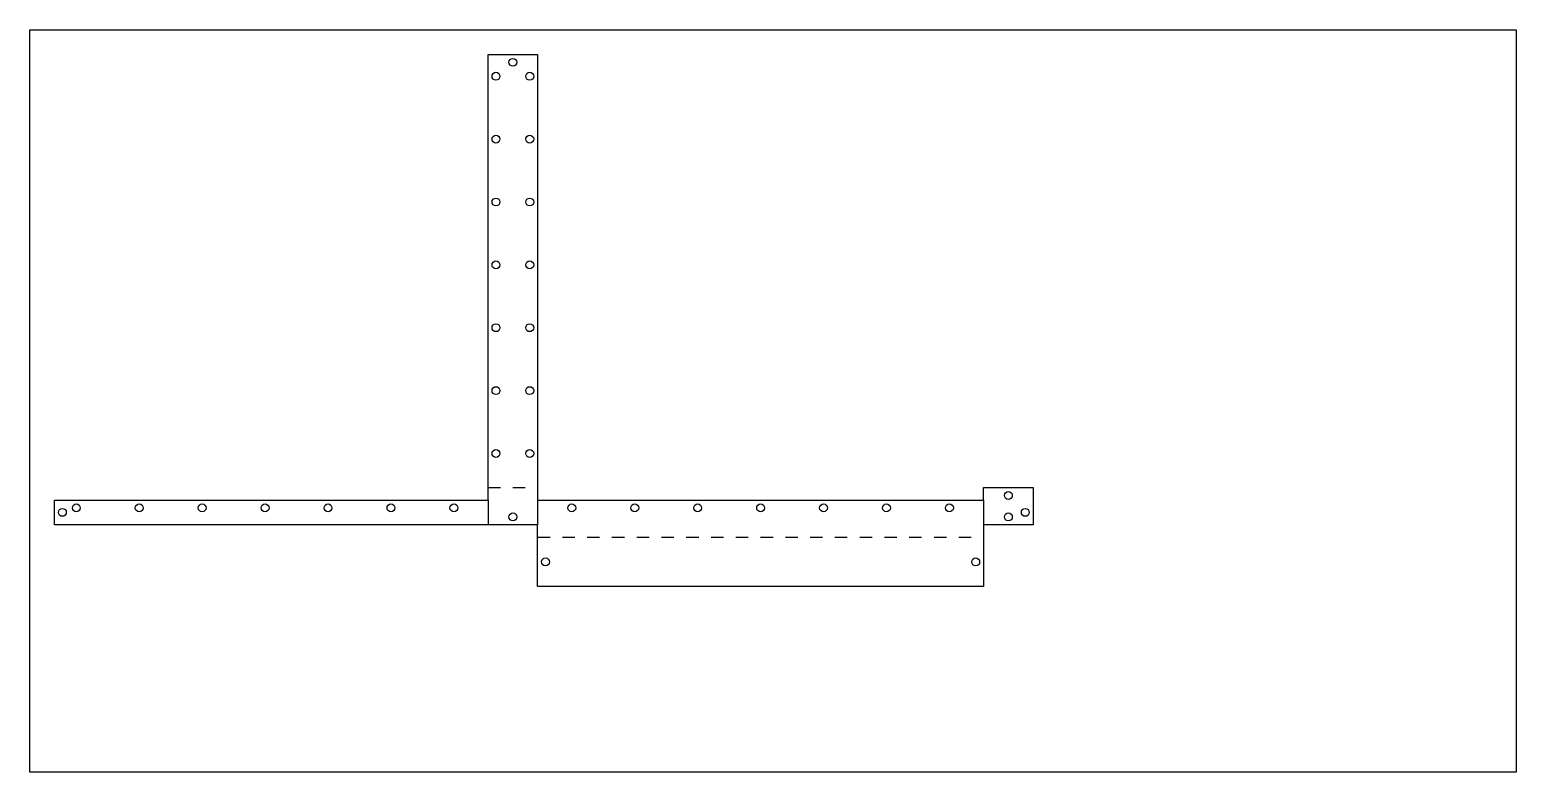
# Model space of a CAD drawing. Header units: metres. Extents: x 0 to 600, y -1550 to 300.
# Drawn here: x 0 to 600, y -620 to -320 of the extents above; entities that cross this region are included whole.
import ezdxf

# ---------------------------------------------------------------- set-up
doc = ezdxf.new("R2010")
doc.units = ezdxf.units.M

msp = doc.modelspace()

# ---------------------------------------------------------------- linework, layer by layer
at = {"layer": '4'}
for p, q in [((185, -510), (185, -330)), ((185, -330), (205, -330)), ((205, -330), (205, -510)), ((193.4125, -333.175), (193.533341, -332.56749)), ((193.533341, -333.78251), (193.4125, -333.175)), ((193.533341, -332.56749), (193.877468, -332.052468)), ((193.877468, -334.297532), (193.533341, -333.78251)), ((193.877468, -332.052468), (194.39249, -331.708341)), ((194.39249, -334.641659), (193.877468, -334.297532)), ((194.39249, -331.708341), (195, -331.5875)), ((195, -334.7625), (194.39249, -334.641659)), ((195, -331.5875), (195.60751, -331.708341)), ((195.60751, -334.641659), (195, -334.7625)), ((195.60751, -331.708341), (196.122532, -332.052468)), ((196.122532, -334.297532), (195.60751, -334.641659)), ((196.122532, -332.052468), (196.466659, -332.56749)), ((196.466659, -333.78251), (196.122532, -334.297532)), ((196.466659, -332.56749), (196.5875, -333.175)), ((196.5875, -333.175), (196.466659, -333.78251)), ((186.5875, -338.8), (186.708341, -338.19249)), ((186.708341, -339.40751), (186.5875, -338.8)), ((186.708341, -338.19249), (187.052468, -337.677468)), ((187.052468, -339.922532), (186.708341, -339.40751)), ((187.052468, -337.677468), (187.56749, -337.333341)), ((187.56749, -340.266659), (187.052468, -339.922532)), ((187.56749, -337.333341), (188.175, -337.2125)), ((188.175, -340.3875), (187.56749, -340.266659)), ((188.175, -337.2125), (188.78251, -337.333341)), ((188.78251, -340.266659), (188.175, -340.3875)), ((188.78251, -337.333341), (189.297532, -337.677468)), ((189.297532, -339.922532), (188.78251, -340.266659)), ((189.297532, -337.677468), (189.641659, -338.19249)), ((189.641659, -339.40751), (189.297532, -339.922532)), ((189.641659, -338.19249), (189.7625, -338.8)), ((189.7625, -338.8), (189.641659, -339.40751)), ((200.2375, -338.8), (200.358341, -338.19249)), ((200.358341, -339.40751), (200.2375, -338.8)), ((200.358341, -338.19249), (200.702468, -337.677468)), ((200.702468, -339.922532), (200.358341, -339.40751)), ((200.702468, -337.677468), (201.21749, -337.333341)), ((201.21749, -340.266659), (200.702468, -339.922532)), ((201.21749, -337.333341), (201.825, -337.2125)), ((201.825, -340.3875), (201.21749, -340.266659)), ((201.825, -337.2125), (202.43251, -337.333341)), ((202.43251, -340.266659), (201.825, -340.3875)), ((202.43251, -337.333341), (202.947532, -337.677468)), ((202.947532, -339.922532), (202.43251, -340.266659)), ((202.947532, -337.677468), (203.291659, -338.19249)), ((203.291659, -339.40751), (202.947532, -339.922532)), ((203.291659, -338.19249), (203.4125, -338.8)), ((203.4125, -338.8), (203.291659, -339.40751)), ((186.5875, -364.2), (186.708341, -363.59249)), ((186.708341, -364.80751), (186.5875, -364.2)), ((186.708341, -363.59249), (187.052468, -363.077468)), ((187.052468, -365.322532), (186.708341, -364.80751)), ((187.052468, -363.077468), (187.56749, -362.733341)), ((187.56749, -365.666659), (187.052468, -365.322532)), ((187.56749, -362.733341), (188.175, -362.6125)), ((188.175, -365.7875), (187.56749, -365.666659)), ((188.175, -362.6125), (188.78251, -362.733341)), ((188.78251, -365.666659), (188.175, -365.7875)), ((188.78251, -362.733341), (189.297532, -363.077468)), ((189.297532, -365.322532), (188.78251, -365.666659)), ((189.297532, -363.077468), (189.641659, -363.59249)), ((189.641659, -364.80751), (189.297532, -365.322532)), ((189.641659, -363.59249), (189.7625, -364.2)), ((189.7625, -364.2), (189.641659, -364.80751)), ((200.2375, -364.2), (200.358341, -363.59249)), ((200.358341, -364.80751), (200.2375, -364.2)), ((200.358341, -363.59249), (200.702468, -363.077468)), ((200.702468, -365.322532), (200.358341, -364.80751)), ((200.702468, -363.077468), (201.21749, -362.733341)), ((201.21749, -365.666659), (200.702468, -365.322532)), ((201.21749, -362.733341), (201.825, -362.6125)), ((201.825, -365.7875), (201.21749, -365.666659)), ((201.825, -362.6125), (202.43251, -362.733341)), ((202.43251, -365.666659), (201.825, -365.7875)), ((202.43251, -362.733341), (202.947532, -363.077468)), ((202.947532, -365.322532), (202.43251, -365.666659)), ((202.947532, -363.077468), (203.291659, -363.59249)), ((203.291659, -364.80751), (202.947532, -365.322532)), ((203.291659, -363.59249), (203.4125, -364.2)), ((203.4125, -364.2), (203.291659, -364.80751)), ((186.5875, -389.6), (186.708341, -388.99249)), ((186.708341, -390.20751), (186.5875, -389.6)), ((186.708341, -388.99249), (187.052468, -388.477468)), ((187.052468, -388.477468), (187.56749, -388.133341)), ((187.56749, -388.133341), (188.175, -388.0125)), ((188.175, -388.0125), (188.78251, -388.133341)), ((188.78251, -388.133341), (189.297532, -388.477468)), ((189.297532, -388.477468), (189.641659, -388.99249)), ((189.641659, -388.99249), (189.7625, -389.6)), ((189.7625, -389.6), (189.641659, -390.20751)), ((200.2375, -389.6), (200.358341, -388.99249)), ((200.358341, -390.20751), (200.2375, -389.6)), ((200.358341, -388.99249), (200.702468, -388.477468)), ((200.702468, -388.477468), (201.21749, -388.133341)), ((201.21749, -388.133341), (201.825, -388.0125)), ((201.825, -388.0125), (202.43251, -388.133341)), ((202.43251, -388.133341), (202.947532, -388.477468)), ((202.947532, -388.477468), (203.291659, -388.99249)), ((203.291659, -388.99249), (203.4125, -389.6)), ((203.4125, -389.6), (203.291659, -390.20751)), ((187.052468, -390.722532), (186.708341, -390.20751)), ((187.56749, -391.066659), (187.052468, -390.722532)), ((188.175, -391.1875), (187.56749, -391.066659)), ((188.78251, -391.066659), (188.175, -391.1875)), ((189.297532, -390.722532), (188.78251, -391.066659)), ((189.641659, -390.20751), (189.297532, -390.722532)), ((200.702468, -390.722532), (200.358341, -390.20751)), ((201.21749, -391.066659), (200.702468, -390.722532)), ((201.825, -391.1875), (201.21749, -391.066659)), ((202.43251, -391.066659), (201.825, -391.1875)), ((202.947532, -390.722532), (202.43251, -391.066659)), ((203.291659, -390.20751), (202.947532, -390.722532)), ((186.708341, -414.39249), (187.052468, -413.877468)), ((187.052468, -413.877468), (187.56749, -413.533341)), ((187.56749, -413.533341), (188.175, -413.4125)), ((188.175, -413.4125), (188.78251, -413.533341)), ((188.78251, -413.533341), (189.297532, -413.877468)), ((189.297532, -413.877468), (189.641659, -414.39249)), ((200.358341, -414.39249), (200.702468, -413.877468)), ((200.702468, -413.877468), (201.21749, -413.533341)), ((201.21749, -413.533341), (201.825, -413.4125)), ((201.825, -413.4125), (202.43251, -413.533341)), ((202.43251, -413.533341), (202.947532, -413.877468)), ((202.947532, -413.877468), (203.291659, -414.39249)), ((186.5875, -415), (186.708341, -414.39249)), ((186.708341, -415.60751), (186.5875, -415)), ((187.052468, -416.122532), (186.708341, -415.60751)), ((187.56749, -416.466659), (187.052468, -416.122532)), ((188.175, -416.5875), (187.56749, -416.466659)), ((188.78251, -416.466659), (188.175, -416.5875)), ((189.297532, -416.122532), (188.78251, -416.466659)), ((189.641659, -415.60751), (189.297532, -416.122532)), ((189.641659, -414.39249), (189.7625, -415)), ((189.7625, -415), (189.641659, -415.60751)), ((200.2375, -415), (200.358341, -414.39249)), ((200.358341, -415.60751), (200.2375, -415)), ((200.702468, -416.122532), (200.358341, -415.60751)), ((201.21749, -416.466659), (200.702468, -416.122532)), ((201.825, -416.5875), (201.21749, -416.466659)), ((202.43251, -416.466659), (201.825, -416.5875)), ((202.947532, -416.122532), (202.43251, -416.466659)), ((203.291659, -415.60751), (202.947532, -416.122532)), ((203.291659, -414.39249), (203.4125, -415)), ((203.4125, -415), (203.291659, -415.60751)), ((186.5875, -440.4), (186.708341, -439.79249)), ((186.708341, -441.00751), (186.5875, -440.4)), ((186.708341, -439.79249), (187.052468, -439.277468)), ((187.052468, -441.522532), (186.708341, -441.00751)), ((187.052468, -439.277468), (187.56749, -438.933341)), ((187.56749, -441.866659), (187.052468, -441.522532)), ((187.56749, -438.933341), (188.175, -438.8125)), ((188.175, -441.9875), (187.56749, -441.866659)), ((188.175, -438.8125), (188.78251, -438.933341)), ((188.78251, -441.866659), (188.175, -441.9875)), ((188.78251, -438.933341), (189.297532, -439.277468)), ((189.297532, -441.522532), (188.78251, -441.866659)), ((189.297532, -439.277468), (189.641659, -439.79249)), ((189.641659, -441.00751), (189.297532, -441.522532)), ((189.641659, -439.79249), (189.7625, -440.4)), ((189.7625, -440.4), (189.641659, -441.00751)), ((200.2375, -440.4), (200.358341, -439.79249)), ((200.358341, -441.00751), (200.2375, -440.4)), ((200.358341, -439.79249), (200.702468, -439.277468)), ((200.702468, -441.522532), (200.358341, -441.00751)), ((200.702468, -439.277468), (201.21749, -438.933341)), ((201.21749, -441.866659), (200.702468, -441.522532)), ((201.21749, -438.933341), (201.825, -438.8125)), ((201.825, -441.9875), (201.21749, -441.866659)), ((201.825, -438.8125), (202.43251, -438.933341)), ((202.43251, -441.866659), (201.825, -441.9875)), ((202.43251, -438.933341), (202.947532, -439.277468)), ((202.947532, -441.522532), (202.43251, -441.866659)), ((202.947532, -439.277468), (203.291659, -439.79249)), ((203.291659, -441.00751), (202.947532, -441.522532)), ((203.291659, -439.79249), (203.4125, -440.4)), ((203.4125, -440.4), (203.291659, -441.00751)), ((186.5875, -465.8), (186.708341, -465.19249)), ((186.708341, -466.40751), (186.5875, -465.8)), ((186.708341, -465.19249), (187.052468, -464.677468)), ((187.052468, -466.922532), (186.708341, -466.40751)), ((187.052468, -464.677468), (187.56749, -464.333341)), ((187.56749, -467.266659), (187.052468, -466.922532)), ((187.56749, -464.333341), (188.175, -464.2125)), ((188.175, -467.3875), (187.56749, -467.266659)), ((188.175, -464.2125), (188.78251, -464.333341)), ((188.78251, -467.266659), (188.175, -467.3875)), ((188.78251, -464.333341), (189.297532, -464.677468)), ((189.297532, -466.922532), (188.78251, -467.266659)), ((189.297532, -464.677468), (189.641659, -465.19249)), ((189.641659, -466.40751), (189.297532, -466.922532)), ((189.641659, -465.19249), (189.7625, -465.8)), ((189.7625, -465.8), (189.641659, -466.40751)), ((200.2375, -465.8), (200.358341, -465.19249)), ((200.358341, -466.40751), (200.2375, -465.8)), ((200.358341, -465.19249), (200.702468, -464.677468)), ((200.702468, -466.922532), (200.358341, -466.40751)), ((200.702468, -464.677468), (201.21749, -464.333341)), ((201.21749, -467.266659), (200.702468, -466.922532)), ((201.21749, -464.333341), (201.825, -464.2125)), ((201.825, -467.3875), (201.21749, -467.266659)), ((201.825, -464.2125), (202.43251, -464.333341)), ((202.43251, -467.266659), (201.825, -467.3875)), ((202.43251, -464.333341), (202.947532, -464.677468)), ((202.947532, -466.922532), (202.43251, -467.266659)), ((202.947532, -464.677468), (203.291659, -465.19249)), ((203.291659, -466.40751), (202.947532, -466.922532)), ((203.291659, -465.19249), (203.4125, -465.8)), ((203.4125, -465.8), (203.291659, -466.40751)), ((186.5875, -491.2), (186.708341, -490.59249)), ((186.708341, -491.80751), (186.5875, -491.2)), ((186.708341, -490.59249), (187.052468, -490.077468)), ((187.052468, -492.322532), (186.708341, -491.80751)), ((187.052468, -490.077468), (187.56749, -489.733341)), ((187.56749, -489.733341), (188.175, -489.6125)), ((188.175, -489.6125), (188.78251, -489.733341)), ((188.78251, -489.733341), (189.297532, -490.077468)), ((189.297532, -490.077468), (189.641659, -490.59249)), ((189.641659, -491.80751), (189.297532, -492.322532)), ((189.641659, -490.59249), (189.7625, -491.2)), ((189.7625, -491.2), (189.641659, -491.80751)), ((200.2375, -491.2), (200.358341, -490.59249)), ((200.358341, -491.80751), (200.2375, -491.2)), ((200.358341, -490.59249), (200.702468, -490.077468)), ((200.702468, -492.322532), (200.358341, -491.80751)), ((200.702468, -490.077468), (201.21749, -489.733341)), ((201.21749, -489.733341), (201.825, -489.6125)), ((201.825, -489.6125), (202.43251, -489.733341)), ((202.43251, -489.733341), (202.947532, -490.077468)), ((202.947532, -490.077468), (203.291659, -490.59249)), ((203.291659, -491.80751), (202.947532, -492.322532)), ((203.291659, -490.59249), (203.4125, -491.2)), ((203.4125, -491.2), (203.291659, -491.80751)), ((187.56749, -492.666659), (187.052468, -492.322532)), ((188.175, -492.7875), (187.56749, -492.666659)), ((188.78251, -492.666659), (188.175, -492.7875)), ((189.297532, -492.322532), (188.78251, -492.666659)), ((201.21749, -492.666659), (200.702468, -492.322532)), ((201.825, -492.7875), (201.21749, -492.666659)), ((202.43251, -492.666659), (201.825, -492.7875)), ((202.947532, -492.322532), (202.43251, -492.666659)), ((10, -520), (10, -510)), ((10, -510), (185, -510)), ((205, -510), (385, -510)), ((385, -510), (385, -505)), ((385, -505), (405, -505)), ((393.4125, -508.175), (393.533341, -507.56749)), ((393.533341, -508.78251), (393.4125, -508.175)), ((393.533341, -507.56749), (393.877468, -507.052468)), ((393.877468, -509.297532), (393.533341, -508.78251)), ((393.877468, -507.052468), (394.39249, -506.708341)), ((394.39249, -509.641659), (393.877468, -509.297532)), ((394.39249, -506.708341), (395, -506.5875)), ((395, -509.7625), (394.39249, -509.641659)), ((395, -506.5875), (395.60751, -506.708341)), ((395.60751, -509.641659), (395, -509.7625)), ((395.60751, -506.708341), (396.122532, -507.052468)), ((396.122532, -509.297532), (395.60751, -509.641659)), ((396.122532, -507.052468), (396.466659, -507.56749)), ((396.466659, -508.78251), (396.122532, -509.297532)), ((396.466659, -507.56749), (396.5875, -508.175)), ((396.5875, -508.175), (396.466659, -508.78251)), ((405, -505), (405, -520)), ((11.5875, -515), (11.708341, -514.39249)), ((11.708341, -515.60751), (11.5875, -515)), ((11.708341, -514.39249), (12.052468, -513.877468)), ((12.052468, -516.122532), (11.708341, -515.60751)), ((12.052468, -513.877468), (12.56749, -513.533341)), ((12.56749, -513.533341), (13.175, -513.4125)), ((13.175, -513.4125), (13.78251, -513.533341)), ((13.78251, -513.533341), (14.297532, -513.877468)), ((14.297532, -513.877468), (14.641659, -514.39249)), ((14.641659, -515.60751), (14.297532, -516.122532)), ((14.641659, -514.39249), (14.7625, -515)), ((14.7625, -515), (14.641659, -515.60751)), ((17.2125, -513.175), (17.333341, -512.56749)), ((17.333341, -513.78251), (17.2125, -513.175)), ((17.333341, -512.56749), (17.677468, -512.052468)), ((17.677468, -514.297532), (17.333341, -513.78251)), ((17.677468, -512.052468), (18.19249, -511.708341)), ((18.19249, -514.641659), (17.677468, -514.297532)), ((18.19249, -511.708341), (18.8, -511.5875)), ((18.8, -514.7625), (18.19249, -514.641659)), ((18.8, -511.5875), (19.40751, -511.708341)), ((19.40751, -514.641659), (18.8, -514.7625)), ((19.40751, -511.708341), (19.922532, -512.052468)), ((19.922532, -514.297532), (19.40751, -514.641659)), ((19.922532, -512.052468), (20.266659, -512.56749)), ((20.266659, -513.78251), (19.922532, -514.297532)), ((20.266659, -512.56749), (20.3875, -513.175)), ((20.3875, -513.175), (20.266659, -513.78251)), ((42.6125, -513.175), (42.733341, -512.56749)), ((42.733341, -513.78251), (42.6125, -513.175)), ((42.733341, -512.56749), (43.077468, -512.052468)), ((43.077468, -514.297532), (42.733341, -513.78251)), ((43.077468, -512.052468), (43.59249, -511.708341)), ((43.59249, -514.641659), (43.077468, -514.297532)), ((43.59249, -511.708341), (44.2, -511.5875)), ((44.2, -514.7625), (43.59249, -514.641659)), ((44.2, -511.5875), (44.80751, -511.708341)), ((44.80751, -514.641659), (44.2, -514.7625)), ((44.80751, -511.708341), (45.322532, -512.052468)), ((45.322532, -514.297532), (44.80751, -514.641659)), ((45.322532, -512.052468), (45.666659, -512.56749)), ((45.666659, -513.78251), (45.322532, -514.297532)), ((45.666659, -512.56749), (45.7875, -513.175)), ((45.7875, -513.175), (45.666659, -513.78251)), ((68.0125, -513.175), (68.133341, -512.56749)), ((68.133341, -513.78251), (68.0125, -513.175)), ((68.133341, -512.56749), (68.477468, -512.052468)), ((68.477468, -514.297532), (68.133341, -513.78251)), ((68.477468, -512.052468), (68.99249, -511.708341)), ((68.99249, -514.641659), (68.477468, -514.297532)), ((68.99249, -511.708341), (69.6, -511.5875)), ((69.6, -514.7625), (68.99249, -514.641659)), ((69.6, -511.5875), (70.20751, -511.708341)), ((70.20751, -514.641659), (69.6, -514.7625)), ((70.20751, -511.708341), (70.722532, -512.052468)), ((70.722532, -514.297532), (70.20751, -514.641659)), ((70.722532, -512.052468), (71.066659, -512.56749)), ((71.066659, -513.78251), (70.722532, -514.297532)), ((71.066659, -512.56749), (71.1875, -513.175)), ((71.1875, -513.175), (71.066659, -513.78251)), ((93.4125, -513.175), (93.533341, -512.56749)), ((93.533341, -513.78251), (93.4125, -513.175)), ((93.533341, -512.56749), (93.877468, -512.052468)), ((93.877468, -514.297532), (93.533341, -513.78251)), ((93.877468, -512.052468), (94.39249, -511.708341)), ((94.39249, -514.641659), (93.877468, -514.297532)), ((94.39249, -511.708341), (95, -511.5875)), ((95, -514.7625), (94.39249, -514.641659)), ((95, -511.5875), (95.60751, -511.708341)), ((95.60751, -514.641659), (95, -514.7625)), ((95.60751, -511.708341), (96.122532, -512.052468)), ((96.122532, -514.297532), (95.60751, -514.641659)), ((96.122532, -512.052468), (96.466659, -512.56749)), ((96.466659, -513.78251), (96.122532, -514.297532)), ((96.466659, -512.56749), (96.5875, -513.175)), ((96.5875, -513.175), (96.466659, -513.78251)), ((118.8125, -513.175), (118.933341, -512.56749)), ((118.933341, -513.78251), (118.8125, -513.175)), ((118.933341, -512.56749), (119.277468, -512.052468)), ((119.277468, -514.297532), (118.933341, -513.78251)), ((119.277468, -512.052468), (119.79249, -511.708341)), ((119.79249, -514.641659), (119.277468, -514.297532)), ((119.79249, -511.708341), (120.4, -511.5875)), ((120.4, -514.7625), (119.79249, -514.641659)), ((120.4, -511.5875), (121.00751, -511.708341)), ((121.00751, -514.641659), (120.4, -514.7625)), ((121.00751, -511.708341), (121.522532, -512.052468)), ((121.522532, -514.297532), (121.00751, -514.641659)), ((121.522532, -512.052468), (121.866659, -512.56749)), ((121.866659, -513.78251), (121.522532, -514.297532)), ((121.866659, -512.56749), (121.9875, -513.175)), ((121.9875, -513.175), (121.866659, -513.78251)), ((144.2125, -513.175), (144.333341, -512.56749)), ((144.333341, -513.78251), (144.2125, -513.175)), ((144.333341, -512.56749), (144.677468, -512.052468)), ((144.677468, -514.297532), (144.333341, -513.78251)), ((144.677468, -512.052468), (145.19249, -511.708341)), ((145.19249, -514.641659), (144.677468, -514.297532)), ((145.19249, -511.708341), (145.8, -511.5875)), ((145.8, -514.7625), (145.19249, -514.641659)), ((145.8, -511.5875), (146.40751, -511.708341)), ((146.40751, -514.641659), (145.8, -514.7625)), ((146.40751, -511.708341), (146.922532, -512.052468)), ((146.922532, -514.297532), (146.40751, -514.641659)), ((146.922532, -512.052468), (147.266659, -512.56749)), ((147.266659, -513.78251), (146.922532, -514.297532)), ((147.266659, -512.56749), (147.3875, -513.175)), ((147.3875, -513.175), (147.266659, -513.78251)), ((169.6125, -513.175), (169.733341, -512.56749)), ((169.733341, -513.78251), (169.6125, -513.175)), ((169.733341, -512.56749), (170.077468, -512.052468)), ((170.077468, -514.297532), (169.733341, -513.78251)), ((170.077468, -512.052468), (170.59249, -511.708341)), ((170.59249, -514.641659), (170.077468, -514.297532)), ((170.59249, -511.708341), (171.2, -511.5875)), ((171.2, -514.7625), (170.59249, -514.641659)), ((171.2, -511.5875), (171.80751, -511.708341)), ((171.80751, -514.641659), (171.2, -514.7625)), ((171.80751, -511.708341), (172.322532, -512.052468)), ((172.322532, -514.297532), (171.80751, -514.641659)), ((172.322532, -512.052468), (172.666659, -512.56749)), ((172.666659, -513.78251), (172.322532, -514.297532)), ((172.666659, -512.56749), (172.7875, -513.175)), ((172.7875, -513.175), (172.666659, -513.78251)), ((193.533341, -516.21749), (193.877468, -515.702468)), ((193.877468, -515.702468), (194.39249, -515.358341)), ((194.39249, -515.358341), (195, -515.2375)), ((195, -515.2375), (195.60751, -515.358341)), ((195.60751, -515.358341), (196.122532, -515.702468)), ((196.122532, -515.702468), (196.466659, -516.21749)), ((217.2125, -513.175), (217.333341, -512.56749)), ((217.333341, -513.78251), (217.2125, -513.175)), ((217.333341, -512.56749), (217.677468, -512.052468)), ((217.677468, -514.297532), (217.333341, -513.78251)), ((217.677468, -512.052468), (218.19249, -511.708341)), ((218.19249, -514.641659), (217.677468, -514.297532)), ((218.19249, -511.708341), (218.8, -511.5875)), ((218.8, -514.7625), (218.19249, -514.641659)), ((218.8, -511.5875), (219.40751, -511.708341)), ((219.40751, -514.641659), (218.8, -514.7625)), ((219.40751, -511.708341), (219.922532, -512.052468)), ((219.922532, -514.297532), (219.40751, -514.641659)), ((219.922532, -512.052468), (220.266659, -512.56749)), ((220.266659, -513.78251), (219.922532, -514.297532)), ((220.266659, -512.56749), (220.3875, -513.175)), ((220.3875, -513.175), (220.266659, -513.78251)), ((242.6125, -513.175), (242.733341, -512.56749)), ((242.733341, -513.78251), (242.6125, -513.175)), ((242.733341, -512.56749), (243.077468, -512.052468)), ((243.077468, -514.297532), (242.733341, -513.78251)), ((243.077468, -512.052468), (243.59249, -511.708341)), ((243.59249, -514.641659), (243.077468, -514.297532)), ((243.59249, -511.708341), (244.2, -511.5875)), ((244.2, -514.7625), (243.59249, -514.641659)), ((244.2, -511.5875), (244.80751, -511.708341)), ((244.80751, -514.641659), (244.2, -514.7625)), ((244.80751, -511.708341), (245.322532, -512.052468)), ((245.322532, -514.297532), (244.80751, -514.641659)), ((245.322532, -512.052468), (245.666659, -512.56749)), ((245.666659, -513.78251), (245.322532, -514.297532)), ((245.666659, -512.56749), (245.7875, -513.175)), ((245.7875, -513.175), (245.666659, -513.78251)), ((268.0125, -513.175), (268.133341, -512.56749)), ((268.133341, -513.78251), (268.0125, -513.175)), ((268.133341, -512.56749), (268.477468, -512.052468)), ((268.477468, -514.297532), (268.133341, -513.78251)), ((268.477468, -512.052468), (268.99249, -511.708341)), ((268.99249, -514.641659), (268.477468, -514.297532)), ((268.99249, -511.708341), (269.6, -511.5875)), ((269.6, -514.7625), (268.99249, -514.641659)), ((269.6, -511.5875), (270.20751, -511.708341)), ((270.20751, -514.641659), (269.6, -514.7625)), ((270.20751, -511.708341), (270.722532, -512.052468)), ((270.722532, -514.297532), (270.20751, -514.641659)), ((270.722532, -512.052468), (271.066659, -512.56749)), ((271.066659, -513.78251), (270.722532, -514.297532)), ((271.066659, -512.56749), (271.1875, -513.175)), ((271.1875, -513.175), (271.066659, -513.78251)), ((293.4125, -513.175), (293.533341, -512.56749)), ((293.533341, -513.78251), (293.4125, -513.175)), ((293.533341, -512.56749), (293.877468, -512.052468)), ((293.877468, -514.297532), (293.533341, -513.78251)), ((293.877468, -512.052468), (294.39249, -511.708341)), ((294.39249, -514.641659), (293.877468, -514.297532)), ((294.39249, -511.708341), (295, -511.5875)), ((295, -514.7625), (294.39249, -514.641659)), ((295, -511.5875), (295.60751, -511.708341)), ((295.60751, -514.641659), (295, -514.7625)), ((295.60751, -511.708341), (296.122532, -512.052468)), ((296.122532, -514.297532), (295.60751, -514.641659)), ((296.122532, -512.052468), (296.466659, -512.56749)), ((296.466659, -513.78251), (296.122532, -514.297532)), ((296.466659, -512.56749), (296.5875, -513.175)), ((296.5875, -513.175), (296.466659, -513.78251)), ((318.8125, -513.175), (318.933341, -512.56749)), ((318.933341, -513.78251), (318.8125, -513.175)), ((318.933341, -512.56749), (319.277468, -512.052468)), ((319.277468, -514.297532), (318.933341, -513.78251)), ((319.277468, -512.052468), (319.79249, -511.708341)), ((319.79249, -514.641659), (319.277468, -514.297532)), ((319.79249, -511.708341), (320.4, -511.5875)), ((320.4, -514.7625), (319.79249, -514.641659)), ((320.4, -511.5875), (321.00751, -511.708341)), ((321.00751, -514.641659), (320.4, -514.7625)), ((321.00751, -511.708341), (321.522532, -512.052468)), ((321.522532, -514.297532), (321.00751, -514.641659)), ((321.522532, -512.052468), (321.866659, -512.56749)), ((321.866659, -513.78251), (321.522532, -514.297532)), ((321.866659, -512.56749), (321.9875, -513.175)), ((321.9875, -513.175), (321.866659, -513.78251)), ((344.2125, -513.175), (344.333341, -512.56749)), ((344.333341, -513.78251), (344.2125, -513.175)), ((344.333341, -512.56749), (344.677468, -512.052468)), ((344.677468, -514.297532), (344.333341, -513.78251)), ((344.677468, -512.052468), (345.19249, -511.708341)), ((345.19249, -514.641659), (344.677468, -514.297532)), ((345.19249, -511.708341), (345.8, -511.5875)), ((345.8, -514.7625), (345.19249, -514.641659)), ((345.8, -511.5875), (346.40751, -511.708341)), ((346.40751, -514.641659), (345.8, -514.7625)), ((346.40751, -511.708341), (346.922532, -512.052468)), ((346.922532, -514.297532), (346.40751, -514.641659)), ((346.922532, -512.052468), (347.266659, -512.56749)), ((347.266659, -513.78251), (346.922532, -514.297532)), ((347.266659, -512.56749), (347.3875, -513.175)), ((347.3875, -513.175), (347.266659, -513.78251)), ((369.6125, -513.175), (369.733341, -512.56749)), ((369.733341, -513.78251), (369.6125, -513.175)), ((369.733341, -512.56749), (370.077468, -512.052468)), ((370.077468, -514.297532), (369.733341, -513.78251)), ((370.077468, -512.052468), (370.59249, -511.708341)), ((370.59249, -514.641659), (370.077468, -514.297532)), ((370.59249, -511.708341), (371.2, -511.5875)), ((371.2, -514.7625), (370.59249, -514.641659)), ((371.2, -511.5875), (371.80751, -511.708341)), ((371.80751, -514.641659), (371.2, -514.7625)), ((371.80751, -511.708341), (372.322532, -512.052468)), ((372.322532, -514.297532), (371.80751, -514.641659)), ((372.322532, -512.052468), (372.666659, -512.56749)), ((372.666659, -513.78251), (372.322532, -514.297532)), ((372.666659, -512.56749), (372.7875, -513.175)), ((372.7875, -513.175), (372.666659, -513.78251)), ((393.533341, -516.21749), (393.877468, -515.702468)), ((393.877468, -515.702468), (394.39249, -515.358341)), ((394.39249, -515.358341), (395, -515.2375)), ((395, -515.2375), (395.60751, -515.358341)), ((395.60751, -515.358341), (396.122532, -515.702468)), ((396.122532, -515.702468), (396.466659, -516.21749)), ((400.2375, -515), (400.358341, -514.39249)), ((400.358341, -515.60751), (400.2375, -515)), ((400.358341, -514.39249), (400.702468, -513.877468)), ((400.702468, -516.122532), (400.358341, -515.60751)), ((400.702468, -513.877468), (401.21749, -513.533341)), ((401.21749, -513.533341), (401.825, -513.4125)), ((401.825, -513.4125), (402.43251, -513.533341)), ((402.43251, -513.533341), (402.947532, -513.877468)), ((402.947532, -513.877468), (403.291659, -514.39249)), ((403.291659, -515.60751), (402.947532, -516.122532)), ((403.291659, -514.39249), (403.4125, -515)), ((403.4125, -515), (403.291659, -515.60751)), ((205, -520), (10, -520)), ((12.56749, -516.466659), (12.052468, -516.122532)), ((13.175, -516.5875), (12.56749, -516.466659)), ((13.78251, -516.466659), (13.175, -516.5875)), ((14.297532, -516.122532), (13.78251, -516.466659)), ((193.4125, -516.825), (193.533341, -516.21749)), ((193.533341, -517.43251), (193.4125, -516.825)), ((193.877468, -517.947532), (193.533341, -517.43251)), ((194.39249, -518.291659), (193.877468, -517.947532)), ((195, -518.4125), (194.39249, -518.291659)), ((195.60751, -518.291659), (195, -518.4125)), ((196.122532, -517.947532), (195.60751, -518.291659)), ((196.466659, -517.43251), (196.122532, -517.947532)), ((196.466659, -516.21749), (196.5875, -516.825)), ((196.5875, -516.825), (196.466659, -517.43251)), ((205, -545), (205, -520)), ((405, -520), (385, -520)), ((385, -520), (385, -545)), ((393.4125, -516.825), (393.533341, -516.21749)), ((393.533341, -517.43251), (393.4125, -516.825)), ((393.877468, -517.947532), (393.533341, -517.43251)), ((394.39249, -518.291659), (393.877468, -517.947532)), ((395, -518.4125), (394.39249, -518.291659)), ((395.60751, -518.291659), (395, -518.4125)), ((396.122532, -517.947532), (395.60751, -518.291659)), ((396.466659, -517.43251), (396.122532, -517.947532)), ((396.466659, -516.21749), (396.5875, -516.825)), ((396.5875, -516.825), (396.466659, -517.43251)), ((401.21749, -516.466659), (400.702468, -516.122532)), ((401.825, -516.5875), (401.21749, -516.466659)), ((402.43251, -516.466659), (401.825, -516.5875)), ((402.947532, -516.122532), (402.43251, -516.466659)), ((206.708341, -534.39249), (207.052468, -533.877468)), ((207.052468, -533.877468), (207.56749, -533.533341)), ((207.56749, -533.533341), (208.175, -533.4125)), ((208.175, -533.4125), (208.78251, -533.533341)), ((208.78251, -533.533341), (209.297532, -533.877468)), ((209.297532, -533.877468), (209.641659, -534.39249)), ((380.358341, -534.39249), (380.702468, -533.877468)), ((380.702468, -533.877468), (381.21749, -533.533341)), ((381.21749, -533.533341), (381.825, -533.4125)), ((381.825, -533.4125), (382.43251, -533.533341)), ((382.43251, -533.533341), (382.947532, -533.877468)), ((382.947532, -533.877468), (383.291659, -534.39249)), ((206.5875, -535), (206.708341, -534.39249)), ((206.708341, -535.60751), (206.5875, -535)), ((207.052468, -536.122532), (206.708341, -535.60751)), ((207.56749, -536.466659), (207.052468, -536.122532)), ((208.175, -536.5875), (207.56749, -536.466659)), ((208.78251, -536.466659), (208.175, -536.5875)), ((209.297532, -536.122532), (208.78251, -536.466659)), ((209.641659, -535.60751), (209.297532, -536.122532)), ((209.641659, -534.39249), (209.7625, -535)), ((209.7625, -535), (209.641659, -535.60751)), ((380.2375, -535), (380.358341, -534.39249)), ((380.358341, -535.60751), (380.2375, -535)), ((380.702468, -536.122532), (380.358341, -535.60751)), ((381.21749, -536.466659), (380.702468, -536.122532)), ((381.825, -536.5875), (381.21749, -536.466659)), ((382.43251, -536.466659), (381.825, -536.5875)), ((382.947532, -536.122532), (382.43251, -536.466659)), ((383.291659, -535.60751), (382.947532, -536.122532)), ((383.291659, -534.39249), (383.4125, -535)), ((383.4125, -535), (383.291659, -535.60751)), ((385, -545), (205, -545))]:
    msp.add_line(p, q, dxfattribs=at)
at = {"layer": 'fold-line'}
for p, q in [((185, -505), (190, -505)), ((185, -510), (185, -520)), ((195, -505), (200, -505)), ((205, -510), (205, -520)), ((385, -510), (385, -520)), ((205, -525), (210, -525)), ((215, -525), (220, -525)), ((225, -525), (230, -525)), ((235, -525), (240, -525)), ((245, -525), (250, -525)), ((255, -525), (260, -525)), ((265, -525), (270, -525)), ((275, -525), (280, -525)), ((285, -525), (290, -525)), ((295, -525), (300, -525)), ((305, -525), (310, -525)), ((315, -525), (320, -525)), ((325, -525), (330, -525)), ((335, -525), (340, -525)), ((345, -525), (350, -525)), ((355, -525), (360, -525)), ((365, -525), (370, -525)), ((375, -525), (380, -525))]:
    msp.add_line(p, q, dxfattribs=at)
at = {"layer": 'sheet_boundary_3'}
for p, q in [((0, -320), (600, -320)), ((0, -620), (0, -320)), ((600, -320), (600, -620)), ((600, -620), (0, -620))]:
    msp.add_line(p, q, dxfattribs=at)

doc.saveas('drawing.dxf')
